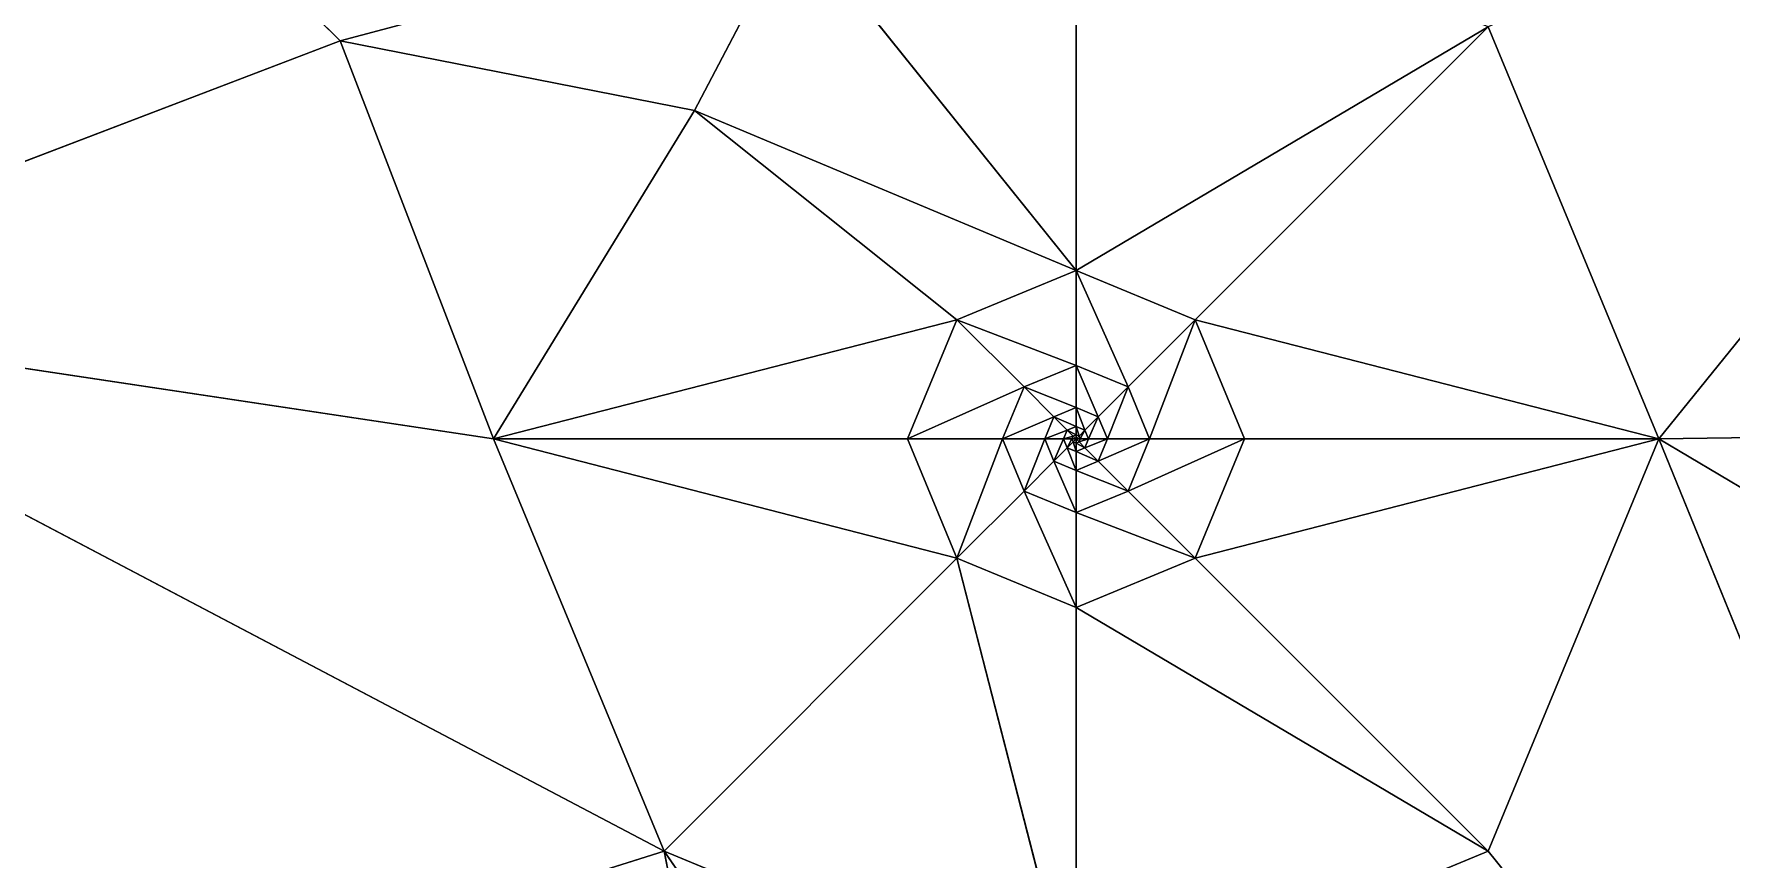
# Model space of a CAD drawing. Header units: metres. Extents: x 0 to 613718, y 0 to 269741.
# Drawn here: x 611818.4 to 612019.7, y 269108.2 to 269206 of the extents above; entities that cross this region are included whole.
import ezdxf

# ---------------------------------------------------------------- set-up
doc = ezdxf.new("R2010")
doc.units = ezdxf.units.M
doc.layers.get('0').update_dxf_attribs({"color": 13, "true_color": 0xff5454})

# ---------------------------------------------------------------- blocks, each defined once
blk = doc.blocks.new('Group1_1')
for p, q in [((612011.13, 269158, 247.3), (612084.75, 269248.99, 247.52)), ((611854.68, 269205.22, 246.52), (611823.04, 269236.5, 246.29)), ((611942, 269178, 246.86), (611942, 269227.13, 246.93)), ((611908.61, 269219.6, 246.77), (611854.68, 269205.22, 246.52)), ((611896.74, 269196.95, 246.71), (611908.61, 269219.6, 246.77)), ((611908.61, 269219.6, 246.77), (611942, 269178, 246.86)), ((611771.08, 269173.34, 246.04), (611854.68, 269205.22, 246.52)), ((611854.68, 269205.22, 246.52), (611896.74, 269196.95, 246.71)), ((611872.87, 269158, 246.63), (611854.68, 269205.22, 246.52)), ((611990.88, 269206.88, 247.17), (611942, 269178, 246.86)), ((611990.88, 269206.88, 247.17), (611956.14, 269172.14, 246.93)), ((612011.13, 269158, 247.3), (611990.88, 269206.88, 247.17)), ((611872.87, 269158, 246.63), (611896.74, 269196.95, 246.71)), ((611896.74, 269196.95, 246.71), (611942, 269178, 246.86)), ((611927.86, 269172.14, 246.77), (611896.74, 269196.95, 246.71)), ((611942, 269178, 246.86), (611927.86, 269172.14, 246.77)), ((611956.14, 269172.14, 246.93), (611942, 269178, 246.86)), ((611942, 269178, 246.86), (611948.17, 269164.17, 246.81)), ((611942, 269178, 246.86), (611942, 269166.73, 246.78)), ((611893.12, 269109.12, 246.79), (611771.08, 269173.34, 246.04)), ((611872.87, 269158, 246.63), (611771.08, 269173.34, 246.04)), ((611927.86, 269172.14, 246.77), (611872.87, 269158, 246.63)), ((611922, 269158, 246.74), (611927.86, 269172.14, 246.77)), ((611927.86, 269172.14, 246.77), (611942, 269166.73, 246.78)), ((611927.86, 269172.14, 246.77), (611935.83, 269164.17, 246.74)), ((611956.14, 269172.14, 246.93), (611948.17, 269164.17, 246.81)), ((611956.14, 269172.14, 246.93), (611950.73, 269158, 246.81)), ((611956.14, 269172.14, 246.93), (611962, 269158, 246.95)), ((612011.13, 269158, 247.3), (611956.14, 269172.14, 246.93)), ((611942, 269166.73, 246.78), (611935.83, 269164.17, 246.74)), ((611948.17, 269164.17, 246.81), (611942, 269166.73, 246.78)), ((611942, 269166.73, 246.78), (611944.63, 269160.63, 246.72)), ((611942, 269166.73, 246.78), (611942, 269161.72, 246.71)), ((611922, 269158, 246.74), (611935.83, 269164.17, 246.74)), ((611935.83, 269164.17, 246.74), (611933.27, 269158, 246.72)), ((611935.83, 269164.17, 246.74), (611942, 269161.72, 246.71)), ((611935.83, 269164.17, 246.74), (611939.37, 269160.63, 246.69)), ((611944.63, 269160.63, 246.72), (611948.17, 269164.17, 246.81)), ((611948.17, 269164.17, 246.81), (611945.72, 269158, 246.72)), ((611948.17, 269164.17, 246.81), (611950.73, 269158, 246.81)), ((611939.37, 269160.63, 246.69), (611942, 269161.72, 246.71)), ((611942, 269161.72, 246.71), (611944.63, 269160.63, 246.72)), ((611942, 269161.72, 246.71), (611943.05, 269159.05, 246.64)), ((611942, 269161.72, 246.71), (611942, 269159.49, 246.63)), ((611933.27, 269158, 246.72), (611939.37, 269160.63, 246.69)), ((611938.28, 269158, 246.68), (611939.37, 269160.63, 246.69)), ((611938.28, 269158, 246.68), (611940.95, 269159.05, 246.62)), ((611939.37, 269160.63, 246.69), (611942, 269159.49, 246.63)), ((611939.37, 269160.63, 246.69), (611940.95, 269159.05, 246.62)), ((611940.95, 269159.05, 246.62), (611940.51, 269158, 246.62)), ((611942, 269159.49, 246.63), (611940.95, 269159.05, 246.62)), ((611940.95, 269159.05, 246.62), (611942, 269158.5, 246.55)), ((611940.95, 269159.05, 246.62), (611941.65, 269158.35, 246.55)), ((611943.05, 269159.05, 246.64), (611942, 269159.49, 246.63)), ((611942, 269159.49, 246.63), (611942.35, 269158.35, 246.55)), ((611942, 269159.49, 246.63), (611942, 269158.5, 246.55)), ((611942.35, 269158.35, 246.55), (611943.05, 269159.05, 246.64)), ((611942.5, 269158, 246.55), (611943.05, 269159.05, 246.64)), ((611944.63, 269160.63, 246.72), (611943.05, 269159.05, 246.64)), ((611943.05, 269159.05, 246.64), (611943.49, 269158, 246.64)), ((611944.63, 269160.63, 246.72), (611943.49, 269158, 246.64)), ((611945.72, 269158, 246.72), (611944.63, 269160.63, 246.72)), ((612154.92, 269159.98, 247.8), (612011.13, 269158, 247.3)), ((611872.87, 269158, 246.63), (611922, 269158, 246.74)), ((611872.87, 269158, 246.63), (611893.12, 269109.12, 246.79)), ((611927.86, 269143.86, 246.74), (611872.87, 269158, 246.63)), ((611933.27, 269158, 246.72), (611922, 269158, 246.74)), ((611922, 269158, 246.74), (611927.86, 269143.86, 246.74)), ((611927.86, 269143.86, 246.74), (611933.27, 269158, 246.72)), ((611933.27, 269158, 246.72), (611938.28, 269158, 246.68)), ((611935.83, 269151.83, 246.7), (611933.27, 269158, 246.72)), ((611935.83, 269151.83, 246.7), (611938.28, 269158, 246.68)), ((611940.51, 269158, 246.62), (611938.28, 269158, 246.68)), ((611938.28, 269158, 246.68), (611939.37, 269155.37, 246.67)), ((611939.37, 269155.37, 246.67), (611940.51, 269158, 246.62)), ((611939.37, 269155.37, 246.67), (611940.95, 269156.95, 246.62)), ((611940.51, 269158, 246.62), (611941.65, 269158.35, 246.55)), ((611940.51, 269158, 246.62), (611941.5, 269158, 246.55)), ((611940.95, 269156.95, 246.62), (611940.51, 269158, 246.62)), ((611941.5, 269158, 246.55), (611940.95, 269156.95, 246.62)), ((611940.95, 269156.95, 246.62), (611941.65, 269157.65, 246.55)), ((611942, 269154.28, 246.68), (611940.95, 269156.95, 246.62)), ((611942, 269156.51, 246.62), (611940.95, 269156.95, 246.62)), ((611941.5, 269158, 246.55), (611941.65, 269158.35, 246.55)), ((611941.5, 269158, 246.55), (611942, 269158.02, 246.55)), ((611941.5, 269158, 246.55), (611941.65, 269157.65, 246.55)), ((611941.65, 269158.35, 246.55), (611942, 269158.5, 246.55)), ((611942, 269158.02, 246.55), (611941.65, 269158.35, 246.55)), ((611942, 269158.02, 246.55), (611941.65, 269157.65, 246.55)), ((611941.65, 269157.65, 246.55), (611942, 269157.5, 246.55)), ((611941.65, 269157.65, 246.55), (611942, 269156.51, 246.62)), ((611942, 269158.5, 246.55), (611942.35, 269158.35, 246.55)), ((611942, 269158.5, 246.55), (611942, 269158.02, 246.55)), ((611942.35, 269158.35, 246.55), (611942, 269158.02, 246.55)), ((611942, 269158.02, 246.55), (611942.5, 269158, 246.55)), ((611942, 269157.5, 246.55), (611942, 269158.02, 246.55)), ((611942.35, 269157.65, 246.55), (611942, 269158.02, 246.55)), ((611942, 269157.5, 246.55), (611942.35, 269157.65, 246.55)), ((611942, 269156.51, 246.62), (611942, 269157.5, 246.55)), ((611942, 269157.5, 246.55), (611943.05, 269156.95, 246.63)), ((611943.05, 269156.95, 246.63), (611942, 269156.51, 246.62)), ((611942.5, 269158, 246.55), (611942.35, 269158.35, 246.55)), ((611942.35, 269157.65, 246.55), (611942.5, 269158, 246.55)), ((611942.35, 269157.65, 246.55), (611943.49, 269158, 246.64)), ((611943.05, 269156.95, 246.63), (611942.35, 269157.65, 246.55)), ((611943.49, 269158, 246.64), (611942.5, 269158, 246.55)), ((611945.72, 269158, 246.72), (611943.05, 269156.95, 246.63)), ((611943.49, 269158, 246.64), (611943.05, 269156.95, 246.63)), ((611944.63, 269155.37, 246.7), (611943.05, 269156.95, 246.63)), ((611945.72, 269158, 246.72), (611943.49, 269158, 246.64)), ((611944.63, 269155.37, 246.7), (611945.72, 269158, 246.72)), ((611950.73, 269158, 246.81), (611944.63, 269155.37, 246.7)), ((611950.73, 269158, 246.81), (611945.72, 269158, 246.72)), ((611962, 269158, 246.95), (611948.17, 269151.83, 246.77)), ((611950.73, 269158, 246.81), (611948.17, 269151.83, 246.77)), ((611962, 269158, 246.95), (611950.73, 269158, 246.81)), ((611956.14, 269143.86, 246.89), (611962, 269158, 246.95)), ((612011.13, 269158, 247.3), (611956.14, 269143.86, 246.89)), ((611962, 269158, 246.95), (612011.13, 269158, 247.3)), ((611990.88, 269109.12, 247.25), (612011.13, 269158, 247.3)), ((612011.13, 269158, 247.3), (612086.74, 269113.16, 247.64)), ((612011.13, 269158, 247.3), (612072.17, 269008.29, 247.67)), ((611935.83, 269151.83, 246.7), (611939.37, 269155.37, 246.67)), ((611939.37, 269155.37, 246.67), (611942, 269154.28, 246.68)), ((611942, 269149.27, 246.73), (611939.37, 269155.37, 246.67)), ((611942, 269154.28, 246.68), (611942, 269156.51, 246.62)), ((611944.63, 269155.37, 246.7), (611942, 269156.51, 246.62)), ((611942, 269154.28, 246.68), (611944.63, 269155.37, 246.7)), ((611948.17, 269151.83, 246.77), (611944.63, 269155.37, 246.7)), ((611942, 269149.27, 246.73), (611942, 269154.28, 246.68)), ((611948.17, 269151.83, 246.77), (611942, 269154.28, 246.68)), ((611927.86, 269143.86, 246.74), (611935.83, 269151.83, 246.7)), ((611942, 269138, 246.64), (611935.83, 269151.83, 246.7)), ((611942, 269149.27, 246.73), (611935.83, 269151.83, 246.7)), ((611948.17, 269151.83, 246.77), (611942, 269149.27, 246.73)), ((611956.14, 269143.86, 246.89), (611948.17, 269151.83, 246.77)), ((611942, 269138, 246.64), (611942, 269149.27, 246.73)), ((611956.14, 269143.86, 246.89), (611942, 269149.27, 246.73)), ((611893.12, 269109.12, 246.79), (611927.86, 269143.86, 246.74)), ((611927.86, 269143.86, 246.74), (611942, 269138, 246.64)), ((611942, 269088.87, 247.06), (611927.86, 269143.86, 246.74)), ((611942, 269138, 246.64), (611956.14, 269143.86, 246.89)), ((611956.14, 269143.86, 246.89), (611990.88, 269109.12, 247.25)), ((611942, 269138, 246.64), (611942, 269088.87, 247.06)), ((611990.88, 269109.12, 247.25), (611942, 269138, 246.64)), ((611804.17, 269081.12, 246.4), (611893.12, 269109.12, 246.79)), ((611893.12, 269109.12, 246.79), (611942, 269088.87, 247.06)), ((611909.04, 269028.68, 247.01), (611893.12, 269109.12, 246.79)), ((611960.8, 269011.19, 247.28), (611893.12, 269109.12, 246.79)), ((611942, 269088.87, 247.06), (611990.88, 269109.12, 247.25)), ((612072.17, 269008.29, 247.67), (611990.88, 269109.12, 247.25))]:
    blk.add_line(p, q)
mesh = blk.add_polyface()
corners = [(611823.04, 269236.5, 246.29), (611690.56, 269302.51, 245.62), (611771.08, 269173.34, 246.04)]
mesh.append_faces([[corners[k] for k in face] for face in [(0, 1, 2)]])
mesh = blk.add_polyface()
corners = [(612084.75, 269248.99, 247.52), (611990.88, 269206.88, 247.17), (612011.13, 269158, 247.3)]
mesh.append_faces([[corners[k] for k in face] for face in [(0, 1, 2)]])
mesh = blk.add_polyface()
corners = [(612154.92, 269159.98, 247.8), (612084.75, 269248.99, 247.52), (612011.13, 269158, 247.3)]
mesh.append_faces([[corners[k] for k in face] for face in [(0, 1, 2)]])
mesh = blk.add_polyface()
corners = [(611854.68, 269205.22, 246.52), (611823.04, 269236.5, 246.29), (611771.08, 269173.34, 246.04)]
mesh.append_faces([[corners[k] for k in face] for face in [(0, 1, 2)]])
mesh = blk.add_polyface()
corners = [(611908.61, 269219.6, 246.77), (611823.04, 269236.5, 246.29), (611854.68, 269205.22, 246.52)]
mesh.append_faces([[corners[k] for k in face] for face in [(0, 1, 2)]])
mesh = blk.add_polyface()
corners = [(611942, 269227.13, 246.93), (611908.61, 269219.6, 246.77), (611942, 269178, 246.86)]
mesh.append_faces([[corners[k] for k in face] for face in [(0, 1, 2)]])
mesh = blk.add_polyface()
corners = [(611990.88, 269206.88, 247.17), (611942, 269227.13, 246.93), (611942, 269178, 246.86)]
mesh.append_faces([[corners[k] for k in face] for face in [(0, 1, 2)]])
mesh = blk.add_polyface()
corners = [(611908.61, 269219.6, 246.77), (611854.68, 269205.22, 246.52), (611896.74, 269196.95, 246.71)]
mesh.append_faces([[corners[k] for k in face] for face in [(0, 1, 2)]])
mesh = blk.add_polyface()
corners = [(611942, 269178, 246.86), (611908.61, 269219.6, 246.77), (611896.74, 269196.95, 246.71)]
mesh.append_faces([[corners[k] for k in face] for face in [(0, 1, 2)]])
mesh = blk.add_polyface()
corners = [(611872.87, 269158, 246.63), (611854.68, 269205.22, 246.52), (611771.08, 269173.34, 246.04)]
mesh.append_faces([[corners[k] for k in face] for face in [(0, 1, 2)]])
mesh = blk.add_polyface()
corners = [(611896.74, 269196.95, 246.71), (611854.68, 269205.22, 246.52), (611872.87, 269158, 246.63)]
mesh.append_faces([[corners[k] for k in face] for face in [(0, 1, 2)]])
mesh = blk.add_polyface()
corners = [(611990.88, 269206.88, 247.17), (611942, 269178, 246.86), (611956.14, 269172.14, 246.93)]
mesh.append_faces([[corners[k] for k in face] for face in [(0, 1, 2)]])
mesh = blk.add_polyface()
corners = [(612011.13, 269158, 247.3), (611990.88, 269206.88, 247.17), (611956.14, 269172.14, 246.93)]
mesh.append_faces([[corners[k] for k in face] for face in [(0, 1, 2)]])
mesh = blk.add_polyface()
corners = [(611927.86, 269172.14, 246.77), (611896.74, 269196.95, 246.71), (611872.87, 269158, 246.63)]
mesh.append_faces([[corners[k] for k in face] for face in [(0, 1, 2)]])
mesh = blk.add_polyface()
corners = [(611942, 269178, 246.86), (611896.74, 269196.95, 246.71), (611927.86, 269172.14, 246.77)]
mesh.append_faces([[corners[k] for k in face] for face in [(0, 1, 2)]])
mesh = blk.add_polyface()
corners = [(611942, 269178, 246.86), (611927.86, 269172.14, 246.77), (611942, 269166.73, 246.78)]
mesh.append_faces([[corners[k] for k in face] for face in [(0, 1, 2)]])
mesh = blk.add_polyface()
corners = [(611956.14, 269172.14, 246.93), (611942, 269178, 246.86), (611948.17, 269164.17, 246.81)]
mesh.append_faces([[corners[k] for k in face] for face in [(0, 1, 2)]])
mesh = blk.add_polyface()
corners = [(611948.17, 269164.17, 246.81), (611942, 269178, 246.86), (611942, 269166.73, 246.78)]
mesh.append_faces([[corners[k] for k in face] for face in [(0, 1, 2)]])
mesh = blk.add_polyface()
corners = [(611893.12, 269109.12, 246.79), (611771.08, 269173.34, 246.04), (611804.17, 269081.12, 246.4)]
mesh.append_faces([[corners[k] for k in face] for face in [(0, 1, 2)]])
mesh = blk.add_polyface()
corners = [(611893.12, 269109.12, 246.79), (611872.87, 269158, 246.63), (611771.08, 269173.34, 246.04)]
mesh.append_faces([[corners[k] for k in face] for face in [(0, 1, 2)]])
mesh = blk.add_polyface()
corners = [(611927.86, 269172.14, 246.77), (611872.87, 269158, 246.63), (611922, 269158, 246.74)]
mesh.append_faces([[corners[k] for k in face] for face in [(0, 1, 2)]])
mesh = blk.add_polyface()
corners = [(611935.83, 269164.17, 246.74), (611927.86, 269172.14, 246.77), (611922, 269158, 246.74)]
mesh.append_faces([[corners[k] for k in face] for face in [(0, 1, 2)]])
mesh = blk.add_polyface()
corners = [(611942, 269166.73, 246.78), (611927.86, 269172.14, 246.77), (611935.83, 269164.17, 246.74)]
mesh.append_faces([[corners[k] for k in face] for face in [(0, 1, 2)]])
mesh = blk.add_polyface()
corners = [(611956.14, 269172.14, 246.93), (611948.17, 269164.17, 246.81), (611950.73, 269158, 246.81)]
mesh.append_faces([[corners[k] for k in face] for face in [(0, 1, 2)]])
mesh = blk.add_polyface()
corners = [(611962, 269158, 246.95), (611956.14, 269172.14, 246.93), (611950.73, 269158, 246.81)]
mesh.append_faces([[corners[k] for k in face] for face in [(0, 1, 2)]])
mesh = blk.add_polyface()
corners = [(612011.13, 269158, 247.3), (611956.14, 269172.14, 246.93), (611962, 269158, 246.95)]
mesh.append_faces([[corners[k] for k in face] for face in [(0, 1, 2)]])
mesh = blk.add_polyface()
corners = [(611942, 269166.73, 246.78), (611935.83, 269164.17, 246.74), (611942, 269161.72, 246.71)]
mesh.append_faces([[corners[k] for k in face] for face in [(0, 1, 2)]])
mesh = blk.add_polyface()
corners = [(611948.17, 269164.17, 246.81), (611942, 269166.73, 246.78), (611944.63, 269160.63, 246.72)]
mesh.append_faces([[corners[k] for k in face] for face in [(0, 1, 2)]])
mesh = blk.add_polyface()
corners = [(611944.63, 269160.63, 246.72), (611942, 269166.73, 246.78), (611942, 269161.72, 246.71)]
mesh.append_faces([[corners[k] for k in face] for face in [(0, 1, 2)]])
mesh = blk.add_polyface()
corners = [(611935.83, 269164.17, 246.74), (611922, 269158, 246.74), (611933.27, 269158, 246.72)]
mesh.append_faces([[corners[k] for k in face] for face in [(0, 1, 2)]])
mesh = blk.add_polyface()
corners = [(611939.37, 269160.63, 246.69), (611935.83, 269164.17, 246.74), (611933.27, 269158, 246.72)]
mesh.append_faces([[corners[k] for k in face] for face in [(0, 1, 2)]])
mesh = blk.add_polyface()
corners = [(611942, 269161.72, 246.71), (611935.83, 269164.17, 246.74), (611939.37, 269160.63, 246.69)]
mesh.append_faces([[corners[k] for k in face] for face in [(0, 1, 2)]])
mesh = blk.add_polyface()
corners = [(611948.17, 269164.17, 246.81), (611944.63, 269160.63, 246.72), (611945.72, 269158, 246.72)]
mesh.append_faces([[corners[k] for k in face] for face in [(0, 1, 2)]])
mesh = blk.add_polyface()
corners = [(611950.73, 269158, 246.81), (611948.17, 269164.17, 246.81), (611945.72, 269158, 246.72)]
mesh.append_faces([[corners[k] for k in face] for face in [(0, 1, 2)]])
mesh = blk.add_polyface()
corners = [(611942, 269161.72, 246.71), (611939.37, 269160.63, 246.69), (611942, 269159.49, 246.63)]
mesh.append_faces([[corners[k] for k in face] for face in [(0, 1, 2)]])
mesh = blk.add_polyface()
corners = [(611944.63, 269160.63, 246.72), (611942, 269161.72, 246.71), (611943.05, 269159.05, 246.64)]
mesh.append_faces([[corners[k] for k in face] for face in [(0, 1, 2)]])
mesh = blk.add_polyface()
corners = [(611943.05, 269159.05, 246.64), (611942, 269161.72, 246.71), (611942, 269159.49, 246.63)]
mesh.append_faces([[corners[k] for k in face] for face in [(0, 1, 2)]])
mesh = blk.add_polyface()
corners = [(611939.37, 269160.63, 246.69), (611933.27, 269158, 246.72), (611938.28, 269158, 246.68)]
mesh.append_faces([[corners[k] for k in face] for face in [(0, 1, 2)]])
mesh = blk.add_polyface()
corners = [(611940.95, 269159.05, 246.62), (611939.37, 269160.63, 246.69), (611938.28, 269158, 246.68)]
mesh.append_faces([[corners[k] for k in face] for face in [(0, 1, 2)]])
mesh = blk.add_polyface()
corners = [(611940.95, 269159.05, 246.62), (611938.28, 269158, 246.68), (611940.51, 269158, 246.62)]
mesh.append_faces([[corners[k] for k in face] for face in [(0, 1, 2)]])
mesh = blk.add_polyface()
corners = [(611942, 269159.49, 246.63), (611939.37, 269160.63, 246.69), (611940.95, 269159.05, 246.62)]
mesh.append_faces([[corners[k] for k in face] for face in [(0, 1, 2)]])
mesh = blk.add_polyface()
corners = [(611941.65, 269158.35, 246.55), (611940.95, 269159.05, 246.62), (611940.51, 269158, 246.62)]
mesh.append_faces([[corners[k] for k in face] for face in [(0, 1, 2)]])
mesh = blk.add_polyface()
corners = [(611942, 269159.49, 246.63), (611940.95, 269159.05, 246.62), (611942, 269158.5, 246.55)]
mesh.append_faces([[corners[k] for k in face] for face in [(0, 1, 2)]])
mesh = blk.add_polyface()
corners = [(611942, 269158.5, 246.55), (611940.95, 269159.05, 246.62), (611941.65, 269158.35, 246.55)]
mesh.append_faces([[corners[k] for k in face] for face in [(0, 1, 2)]])
mesh = blk.add_polyface()
corners = [(611943.05, 269159.05, 246.64), (611942, 269159.49, 246.63), (611942.35, 269158.35, 246.55)]
mesh.append_faces([[corners[k] for k in face] for face in [(0, 1, 2)]])
mesh = blk.add_polyface()
corners = [(611942.35, 269158.35, 246.55), (611942, 269159.49, 246.63), (611942, 269158.5, 246.55)]
mesh.append_faces([[corners[k] for k in face] for face in [(0, 1, 2)]])
mesh = blk.add_polyface()
corners = [(611943.05, 269159.05, 246.64), (611942.35, 269158.35, 246.55), (611942.5, 269158, 246.55)]
mesh.append_faces([[corners[k] for k in face] for face in [(0, 1, 2)]])
mesh = blk.add_polyface()
corners = [(611943.49, 269158, 246.64), (611943.05, 269159.05, 246.64), (611942.5, 269158, 246.55)]
mesh.append_faces([[corners[k] for k in face] for face in [(0, 1, 2)]])
mesh = blk.add_polyface()
corners = [(611944.63, 269160.63, 246.72), (611943.05, 269159.05, 246.64), (611943.49, 269158, 246.64)]
mesh.append_faces([[corners[k] for k in face] for face in [(0, 1, 2)]])
mesh = blk.add_polyface()
corners = [(611945.72, 269158, 246.72), (611944.63, 269160.63, 246.72), (611943.49, 269158, 246.64)]
mesh.append_faces([[corners[k] for k in face] for face in [(0, 1, 2)]])
mesh = blk.add_polyface()
corners = [(612154.92, 269159.98, 247.8), (612011.13, 269158, 247.3), (612086.74, 269113.16, 247.64)]
mesh.append_faces([[corners[k] for k in face] for face in [(0, 1, 2)]])
mesh = blk.add_polyface()
corners = [(611927.86, 269143.86, 246.74), (611872.87, 269158, 246.63), (611893.12, 269109.12, 246.79)]
mesh.append_faces([[corners[k] for k in face] for face in [(0, 1, 2)]])
mesh = blk.add_polyface()
corners = [(611927.86, 269143.86, 246.74), (611922, 269158, 246.74), (611872.87, 269158, 246.63)]
mesh.append_faces([[corners[k] for k in face] for face in [(0, 1, 2)]])
mesh = blk.add_polyface()
corners = [(611933.27, 269158, 246.72), (611922, 269158, 246.74), (611927.86, 269143.86, 246.74)]
mesh.append_faces([[corners[k] for k in face] for face in [(0, 1, 2)]])
mesh = blk.add_polyface()
corners = [(611935.83, 269151.83, 246.7), (611933.27, 269158, 246.72), (611927.86, 269143.86, 246.74)]
mesh.append_faces([[corners[k] for k in face] for face in [(0, 1, 2)]])
mesh = blk.add_polyface()
corners = [(611938.28, 269158, 246.68), (611933.27, 269158, 246.72), (611935.83, 269151.83, 246.7)]
mesh.append_faces([[corners[k] for k in face] for face in [(0, 1, 2)]])
mesh = blk.add_polyface()
corners = [(611939.37, 269155.37, 246.67), (611938.28, 269158, 246.68), (611935.83, 269151.83, 246.7)]
mesh.append_faces([[corners[k] for k in face] for face in [(0, 1, 2)]])
mesh = blk.add_polyface()
corners = [(611940.51, 269158, 246.62), (611938.28, 269158, 246.68), (611939.37, 269155.37, 246.67)]
mesh.append_faces([[corners[k] for k in face] for face in [(0, 1, 2)]])
mesh = blk.add_polyface()
corners = [(611940.95, 269156.95, 246.62), (611940.51, 269158, 246.62), (611939.37, 269155.37, 246.67)]
mesh.append_faces([[corners[k] for k in face] for face in [(0, 1, 2)]])
mesh = blk.add_polyface()
corners = [(611942, 269154.28, 246.68), (611940.95, 269156.95, 246.62), (611939.37, 269155.37, 246.67)]
mesh.append_faces([[corners[k] for k in face] for face in [(0, 1, 2)]])
mesh = blk.add_polyface()
corners = [(611941.65, 269158.35, 246.55), (611940.51, 269158, 246.62), (611941.5, 269158, 246.55)]
mesh.append_faces([[corners[k] for k in face] for face in [(0, 1, 2)]])
mesh = blk.add_polyface()
corners = [(611941.5, 269158, 246.55), (611940.51, 269158, 246.62), (611940.95, 269156.95, 246.62)]
mesh.append_faces([[corners[k] for k in face] for face in [(0, 1, 2)]])
mesh = blk.add_polyface()
corners = [(611941.65, 269157.65, 246.55), (611941.5, 269158, 246.55), (611940.95, 269156.95, 246.62)]
mesh.append_faces([[corners[k] for k in face] for face in [(0, 1, 2)]])
mesh = blk.add_polyface()
corners = [(611942, 269156.51, 246.62), (611941.65, 269157.65, 246.55), (611940.95, 269156.95, 246.62)]
mesh.append_faces([[corners[k] for k in face] for face in [(0, 1, 2)]])
mesh = blk.add_polyface()
corners = [(611942, 269156.51, 246.62), (611940.95, 269156.95, 246.62), (611942, 269154.28, 246.68)]
mesh.append_faces([[corners[k] for k in face] for face in [(0, 1, 2)]])
mesh = blk.add_polyface()
corners = [(611942, 269158.02, 246.55), (611941.65, 269158.35, 246.55), (611941.5, 269158, 246.55)]
mesh.append_faces([[corners[k] for k in face] for face in [(0, 1, 2)]])
mesh = blk.add_polyface()
corners = [(611942, 269158.02, 246.55), (611941.5, 269158, 246.55), (611941.65, 269157.65, 246.55)]
mesh.append_faces([[corners[k] for k in face] for face in [(0, 1, 2)]])
mesh = blk.add_polyface()
corners = [(611942, 269158.5, 246.55), (611941.65, 269158.35, 246.55), (611942, 269158.02, 246.55)]
mesh.append_faces([[corners[k] for k in face] for face in [(0, 1, 2)]])
mesh = blk.add_polyface()
corners = [(611942, 269158.02, 246.55), (611941.65, 269157.65, 246.55), (611942, 269157.5, 246.55)]
mesh.append_faces([[corners[k] for k in face] for face in [(0, 1, 2)]])
mesh = blk.add_polyface()
corners = [(611942, 269157.5, 246.55), (611941.65, 269157.65, 246.55), (611942, 269156.51, 246.62)]
mesh.append_faces([[corners[k] for k in face] for face in [(0, 1, 2)]])
mesh = blk.add_polyface()
corners = [(611942.35, 269158.35, 246.55), (611942, 269158.5, 246.55), (611942, 269158.02, 246.55)]
mesh.append_faces([[corners[k] for k in face] for face in [(0, 1, 2)]])
mesh = blk.add_polyface()
corners = [(611942.5, 269158, 246.55), (611942.35, 269158.35, 246.55), (611942, 269158.02, 246.55)]
mesh.append_faces([[corners[k] for k in face] for face in [(0, 1, 2)]])
mesh = blk.add_polyface()
corners = [(611942.35, 269157.65, 246.55), (611942, 269158.02, 246.55), (611942, 269157.5, 246.55)]
mesh.append_faces([[corners[k] for k in face] for face in [(0, 1, 2)]])
mesh = blk.add_polyface()
corners = [(611942.5, 269158, 246.55), (611942, 269158.02, 246.55), (611942.35, 269157.65, 246.55)]
mesh.append_faces([[corners[k] for k in face] for face in [(0, 1, 2)]])
mesh = blk.add_polyface()
corners = [(611943.05, 269156.95, 246.63), (611942.35, 269157.65, 246.55), (611942, 269157.5, 246.55)]
mesh.append_faces([[corners[k] for k in face] for face in [(0, 1, 2)]])
mesh = blk.add_polyface()
corners = [(611943.05, 269156.95, 246.63), (611942, 269157.5, 246.55), (611942, 269156.51, 246.62)]
mesh.append_faces([[corners[k] for k in face] for face in [(0, 1, 2)]])
mesh = blk.add_polyface()
corners = [(611944.63, 269155.37, 246.7), (611943.05, 269156.95, 246.63), (611942, 269156.51, 246.62)]
mesh.append_faces([[corners[k] for k in face] for face in [(0, 1, 2)]])
mesh = blk.add_polyface()
corners = [(611943.49, 269158, 246.64), (611942.5, 269158, 246.55), (611942.35, 269157.65, 246.55)]
mesh.append_faces([[corners[k] for k in face] for face in [(0, 1, 2)]])
mesh = blk.add_polyface()
corners = [(611943.49, 269158, 246.64), (611942.35, 269157.65, 246.55), (611943.05, 269156.95, 246.63)]
mesh.append_faces([[corners[k] for k in face] for face in [(0, 1, 2)]])
mesh = blk.add_polyface()
corners = [(611945.72, 269158, 246.72), (611943.05, 269156.95, 246.63), (611944.63, 269155.37, 246.7)]
mesh.append_faces([[corners[k] for k in face] for face in [(0, 1, 2)]])
mesh = blk.add_polyface()
corners = [(611945.72, 269158, 246.72), (611943.49, 269158, 246.64), (611943.05, 269156.95, 246.63)]
mesh.append_faces([[corners[k] for k in face] for face in [(0, 1, 2)]])
mesh = blk.add_polyface()
corners = [(611950.73, 269158, 246.81), (611944.63, 269155.37, 246.7), (611948.17, 269151.83, 246.77)]
mesh.append_faces([[corners[k] for k in face] for face in [(0, 1, 2)]])
mesh = blk.add_polyface()
corners = [(611950.73, 269158, 246.81), (611945.72, 269158, 246.72), (611944.63, 269155.37, 246.7)]
mesh.append_faces([[corners[k] for k in face] for face in [(0, 1, 2)]])
mesh = blk.add_polyface()
corners = [(611962, 269158, 246.95), (611948.17, 269151.83, 246.77), (611956.14, 269143.86, 246.89)]
mesh.append_faces([[corners[k] for k in face] for face in [(0, 1, 2)]])
mesh = blk.add_polyface()
corners = [(611962, 269158, 246.95), (611950.73, 269158, 246.81), (611948.17, 269151.83, 246.77)]
mesh.append_faces([[corners[k] for k in face] for face in [(0, 1, 2)]])
mesh = blk.add_polyface()
corners = [(612011.13, 269158, 247.3), (611956.14, 269143.86, 246.89), (611990.88, 269109.12, 247.25)]
mesh.append_faces([[corners[k] for k in face] for face in [(0, 1, 2)]])
mesh = blk.add_polyface()
corners = [(612011.13, 269158, 247.3), (611962, 269158, 246.95), (611956.14, 269143.86, 246.89)]
mesh.append_faces([[corners[k] for k in face] for face in [(0, 1, 2)]])
mesh = blk.add_polyface()
corners = [(612072.17, 269008.29, 247.67), (612011.13, 269158, 247.3), (611990.88, 269109.12, 247.25)]
mesh.append_faces([[corners[k] for k in face] for face in [(0, 1, 2)]])
mesh = blk.add_polyface()
corners = [(612086.74, 269113.16, 247.64), (612011.13, 269158, 247.3), (612072.17, 269008.29, 247.67)]
mesh.append_faces([[corners[k] for k in face] for face in [(0, 1, 2)]])
mesh = blk.add_polyface()
corners = [(611942, 269149.27, 246.73), (611939.37, 269155.37, 246.67), (611935.83, 269151.83, 246.7)]
mesh.append_faces([[corners[k] for k in face] for face in [(0, 1, 2)]])
mesh = blk.add_polyface()
corners = [(611942, 269154.28, 246.68), (611939.37, 269155.37, 246.67), (611942, 269149.27, 246.73)]
mesh.append_faces([[corners[k] for k in face] for face in [(0, 1, 2)]])
mesh = blk.add_polyface()
corners = [(611944.63, 269155.37, 246.7), (611942, 269156.51, 246.62), (611942, 269154.28, 246.68)]
mesh.append_faces([[corners[k] for k in face] for face in [(0, 1, 2)]])
mesh = blk.add_polyface()
corners = [(611948.17, 269151.83, 246.77), (611944.63, 269155.37, 246.7), (611942, 269154.28, 246.68)]
mesh.append_faces([[corners[k] for k in face] for face in [(0, 1, 2)]])
mesh = blk.add_polyface()
corners = [(611948.17, 269151.83, 246.77), (611942, 269154.28, 246.68), (611942, 269149.27, 246.73)]
mesh.append_faces([[corners[k] for k in face] for face in [(0, 1, 2)]])
mesh = blk.add_polyface()
corners = [(611942, 269138, 246.64), (611935.83, 269151.83, 246.7), (611927.86, 269143.86, 246.74)]
mesh.append_faces([[corners[k] for k in face] for face in [(0, 1, 2)]])
mesh = blk.add_polyface()
corners = [(611942, 269149.27, 246.73), (611935.83, 269151.83, 246.7), (611942, 269138, 246.64)]
mesh.append_faces([[corners[k] for k in face] for face in [(0, 1, 2)]])
mesh = blk.add_polyface()
corners = [(611956.14, 269143.86, 246.89), (611948.17, 269151.83, 246.77), (611942, 269149.27, 246.73)]
mesh.append_faces([[corners[k] for k in face] for face in [(0, 1, 2)]])
mesh = blk.add_polyface()
corners = [(611956.14, 269143.86, 246.89), (611942, 269149.27, 246.73), (611942, 269138, 246.64)]
mesh.append_faces([[corners[k] for k in face] for face in [(0, 1, 2)]])
mesh = blk.add_polyface()
corners = [(611942, 269088.87, 247.06), (611927.86, 269143.86, 246.74), (611893.12, 269109.12, 246.79)]
mesh.append_faces([[corners[k] for k in face] for face in [(0, 1, 2)]])
mesh = blk.add_polyface()
corners = [(611942, 269138, 246.64), (611927.86, 269143.86, 246.74), (611942, 269088.87, 247.06)]
mesh.append_faces([[corners[k] for k in face] for face in [(0, 1, 2)]])
mesh = blk.add_polyface()
corners = [(611990.88, 269109.12, 247.25), (611956.14, 269143.86, 246.89), (611942, 269138, 246.64)]
mesh.append_faces([[corners[k] for k in face] for face in [(0, 1, 2)]])
mesh = blk.add_polyface()
corners = [(611990.88, 269109.12, 247.25), (611942, 269138, 246.64), (611942, 269088.87, 247.06)]
mesh.append_faces([[corners[k] for k in face] for face in [(0, 1, 2)]])
mesh = blk.add_polyface()
corners = [(611909.04, 269028.68, 247.01), (611893.12, 269109.12, 246.79), (611804.17, 269081.12, 246.4)]
mesh.append_faces([[corners[k] for k in face] for face in [(0, 1, 2)]])
mesh = blk.add_polyface()
corners = [(611960.8, 269011.19, 247.28), (611893.12, 269109.12, 246.79), (611909.04, 269028.68, 247.01)]
mesh.append_faces([[corners[k] for k in face] for face in [(0, 1, 2)]])
mesh = blk.add_polyface()
corners = [(611960.8, 269011.19, 247.28), (611942, 269088.87, 247.06), (611893.12, 269109.12, 246.79)]
mesh.append_faces([[corners[k] for k in face] for face in [(0, 1, 2)]])
mesh = blk.add_polyface()
corners = [(612072.17, 269008.29, 247.67), (611990.88, 269109.12, 247.25), (611942, 269088.87, 247.06)]
mesh.append_faces([[corners[k] for k in face] for face in [(0, 1, 2)]])

msp = doc.modelspace()

# ---------------------------------------------------------------- block references
msp.add_blockref('Group1_1', (0, 0))

doc.saveas('drawing.dxf')
